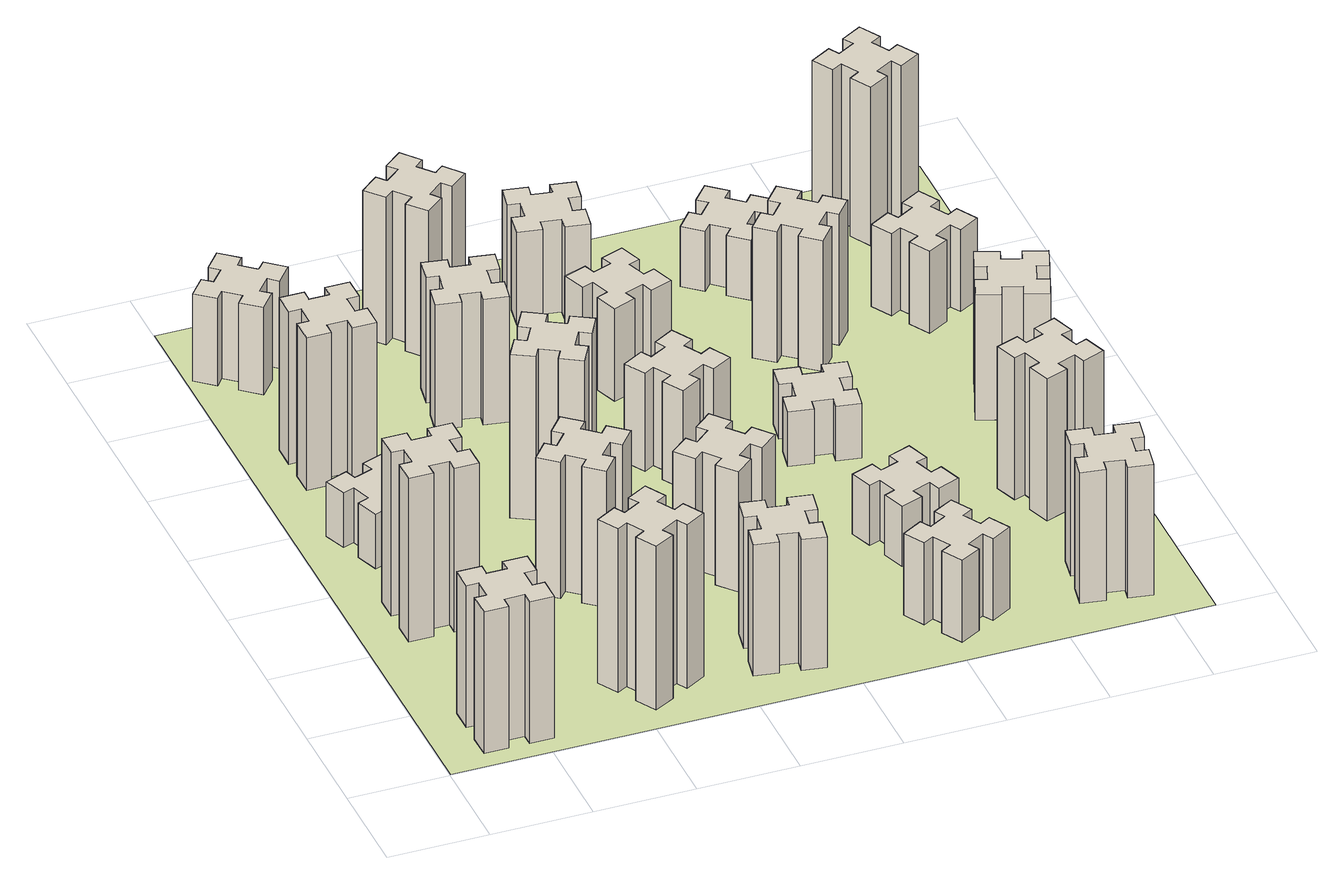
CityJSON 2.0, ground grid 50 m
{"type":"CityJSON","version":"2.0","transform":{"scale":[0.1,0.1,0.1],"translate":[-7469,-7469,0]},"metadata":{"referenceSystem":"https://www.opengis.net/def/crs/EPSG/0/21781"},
"CityObjects":{
"building1":{"type":"Building","attributes":{"class":"1000","function":"1000","usage":"1000","yearOfConstruction":2016,"roofType":"1000","measuredHeight":78,"storeysAboveGround":30,"storeysBelowGround":0},"geometry":[{"type":"Solid","lod":"1","boundaries":[[[[0,1,2,3,4,5,6,7,8,9,10,11,12,13,14,15,16,17,18,19]],[[17,16,20,21]],[[16,15,22,20]],[[15,14,23,22]],[[14,13,24,23]],[[13,12,25,24]],[[12,11,26,25]],[[11,10,27,26]],[[10,9,28,27]],[[9,8,29,28]],[[8,7,30,29]],[[7,6,31,30]],[[6,5,32,31]],[[5,4,33,32]],[[4,3,34,33]],[[3,2,35,34]],[[2,1,36,35]],[[1,0,37,36]],[[0,19,38,37]],[[19,18,39,38]],[[18,17,21,39]],[[24,25,26,27,28,29,30,31,32,33,34,35,36,37,38,39,21,20,22,23]]]]}]},
"building2":{"type":"Building","attributes":{"class":"1000","function":"1000","usage":"1000","yearOfConstruction":2016,"roofType":"1000","measuredHeight":90,"storeysAboveGround":30,"storeysBelowGround":0},"geometry":[{"type":"Solid","lod":"1","boundaries":[[[[40,41,42,43,44,45,46,47,48,49,50,51,52,53,54,55,56,57,58,59]],[[57,56,60,61]],[[56,55,62,60]],[[55,54,63,62]],[[54,53,64,63]],[[53,52,65,64]],[[52,51,66,65]],[[51,50,67,66]],[[50,49,68,67]],[[49,48,69,68]],[[48,47,70,69]],[[47,46,71,70]],[[46,45,72,71]],[[45,44,73,72]],[[44,43,74,73]],[[43,42,75,74]],[[42,41,76,75]],[[41,40,77,76]],[[40,59,78,77]],[[59,58,79,78]],[[58,57,61,79]],[[64,65,66,67,68,69,70,71,72,73,74,75,76,77,78,79,61,60,62,63]]]]}]},
"building3":{"type":"Building","attributes":{"class":"1000","function":"1000","usage":"1000","yearOfConstruction":2016,"roofType":"1000","measuredHeight":30,"storeysAboveGround":30,"storeysBelowGround":0},"geometry":[{"type":"Solid","lod":"1","boundaries":[[[[80,81,82,83,84,85,86,87,88,89,90,91,92,93,94,95,96,97,98,99]],[[97,96,100,101]],[[96,95,102,100]],[[95,94,103,102]],[[94,93,104,103]],[[93,92,105,104]],[[92,91,106,105]],[[91,90,107,106]],[[90,89,108,107]],[[89,88,109,108]],[[88,87,110,109]],[[87,86,111,110]],[[86,85,112,111]],[[85,84,113,112]],[[84,83,114,113]],[[83,82,115,114]],[[82,81,116,115]],[[81,80,117,116]],[[80,99,118,117]],[[99,98,119,118]],[[98,97,101,119]],[[104,105,106,107,108,109,110,111,112,113,114,115,116,117,118,119,101,100,102,103]]]]}]},
"building4":{"type":"Building","attributes":{"class":"1000","function":"1000","usage":"1000","yearOfConstruction":2016,"roofType":"1000","measuredHeight":84,"storeysAboveGround":30,"storeysBelowGround":0},"geometry":[{"type":"Solid","lod":"1","boundaries":[[[[120,121,122,123,124,125,126,127,128,129,130,131,132,133,134,135,136,137,138,139]],[[137,136,140,141]],[[136,135,142,140]],[[135,134,143,142]],[[134,133,144,143]],[[133,132,145,144]],[[132,131,146,145]],[[131,130,147,146]],[[130,129,148,147]],[[129,128,149,148]],[[128,127,150,149]],[[127,126,151,150]],[[126,125,152,151]],[[125,124,153,152]],[[124,123,154,153]],[[123,122,155,154]],[[122,121,156,155]],[[121,120,157,156]],[[120,139,158,157]],[[139,138,159,158]],[[138,137,141,159]],[[144,145,146,147,148,149,150,151,152,153,154,155,156,157,158,159,141,140,142,143]]]]}]},
"building5":{"type":"Building","attributes":{"class":"1000","function":"1000","usage":"1000","yearOfConstruction":2016,"roofType":"1000","measuredHeight":90,"storeysAboveGround":30,"storeysBelowGround":0},"geometry":[{"type":"Solid","lod":"1","boundaries":[[[[160,161,162,163,164,165,166,167,168,169,170,171,172,173,174,175,176,177,178,179]],[[177,176,180,181]],[[176,175,182,180]],[[175,174,183,182]],[[174,173,184,183]],[[173,172,185,184]],[[172,171,186,185]],[[171,170,187,186]],[[170,169,188,187]],[[169,168,189,188]],[[168,167,190,189]],[[167,166,191,190]],[[166,165,192,191]],[[165,164,193,192]],[[164,163,194,193]],[[163,162,195,194]],[[162,161,196,195]],[[161,160,197,196]],[[160,179,198,197]],[[179,178,199,198]],[[178,177,181,199]],[[184,185,186,187,188,189,190,191,192,193,194,195,196,197,198,199,181,180,182,183]]]]}]},
"building6":{"type":"Building","attributes":{"class":"1000","function":"1000","usage":"1000","yearOfConstruction":2016,"roofType":"1000","measuredHeight":48,"storeysAboveGround":30,"storeysBelowGround":0},"geometry":[{"type":"Solid","lod":"1","boundaries":[[[[200,201,202,203,204,205,206,207,208,209,210,211,212,213,214,215,216,217,218,219]],[[217,216,220,221]],[[216,215,222,220]],[[215,214,223,222]],[[214,213,224,223]],[[213,212,225,224]],[[212,211,226,225]],[[211,210,227,226]],[[210,209,228,227]],[[209,208,229,228]],[[208,207,230,229]],[[207,206,231,230]],[[206,205,232,231]],[[205,204,233,232]],[[204,203,234,233]],[[203,202,235,234]],[[202,201,236,235]],[[201,200,237,236]],[[200,219,238,237]],[[219,218,239,238]],[[218,217,221,239]],[[224,225,226,227,228,229,230,231,232,233,234,235,236,237,238,239,221,220,222,223]]]]}]},
"building7":{"type":"Building","attributes":{"class":"1000","function":"1000","usage":"1000","yearOfConstruction":2016,"roofType":"1000","measuredHeight":75,"storeysAboveGround":30,"storeysBelowGround":0},"geometry":[{"type":"Solid","lod":"1","boundaries":[[[[240,241,242,243,244,245,246,247,248,249,250,251,252,253,254,255,256,257,258,259]],[[257,256,260,261]],[[256,255,262,260]],[[255,254,263,262]],[[254,253,264,263]],[[253,252,265,264]],[[252,251,266,265]],[[251,250,267,266]],[[250,249,268,267]],[[249,248,269,268]],[[248,247,270,269]],[[247,246,271,270]],[[246,245,272,271]],[[245,244,273,272]],[[244,243,274,273]],[[243,242,275,274]],[[242,241,276,275]],[[241,240,277,276]],[[240,259,278,277]],[[259,258,279,278]],[[258,257,261,279]],[[264,265,266,267,268,269,270,271,272,273,274,275,276,277,278,279,261,260,262,263]]]]}]},
"building8":{"type":"Building","attributes":{"class":"1000","function":"1000","usage":"1000","yearOfConstruction":2016,"roofType":"1000","measuredHeight":90,"storeysAboveGround":30,"storeysBelowGround":0},"geometry":[{"type":"Solid","lod":"1","boundaries":[[[[280,281,282,283,284,285,286,287,288,289,290,291,292,293,294,295,296,297,298,299]],[[297,296,300,301]],[[296,295,302,300]],[[295,294,303,302]],[[294,293,304,303]],[[293,292,305,304]],[[292,291,306,305]],[[291,290,307,306]],[[290,289,308,307]],[[289,288,309,308]],[[288,287,310,309]],[[287,286,311,310]],[[286,285,312,311]],[[285,284,313,312]],[[284,283,314,313]],[[283,282,315,314]],[[282,281,316,315]],[[281,280,317,316]],[[280,299,318,317]],[[299,298,319,318]],[[298,297,301,319]],[[304,305,306,307,308,309,310,311,312,313,314,315,316,317,318,319,301,300,302,303]]]]}]},
"building9":{"type":"Building","attributes":{"class":"1000","function":"1000","usage":"1000","yearOfConstruction":2016,"roofType":"1000","measuredHeight":72,"storeysAboveGround":30,"storeysBelowGround":0},"geometry":[{"type":"Solid","lod":"1","boundaries":[[[[320,321,322,323,324,325,326,327,328,329,330,331,332,333,334,335,336,337,338,339]],[[337,336,340,341]],[[336,335,342,340]],[[335,334,343,342]],[[334,333,344,343]],[[333,332,345,344]],[[332,331,346,345]],[[331,330,347,346]],[[330,329,348,347]],[[329,328,349,348]],[[328,327,350,349]],[[327,326,351,350]],[[326,325,352,351]],[[325,324,353,352]],[[324,323,354,353]],[[323,322,355,354]],[[322,321,356,355]],[[321,320,357,356]],[[320,339,358,357]],[[339,338,359,358]],[[338,337,341,359]],[[344,345,346,347,348,349,350,351,352,353,354,355,356,357,358,359,341,340,342,343]]]]}]},
"building10":{"type":"Building","attributes":{"class":"1000","function":"1000","usage":"1000","yearOfConstruction":2016,"roofType":"1000","measuredHeight":69,"storeysAboveGround":30,"storeysBelowGround":0},"geometry":[{"type":"Solid","lod":"1","boundaries":[[[[360,361,362,363,364,365,366,367,368,369,370,371,372,373,374,375,376,377,378,379]],[[377,376,380,381]],[[376,375,382,380]],[[375,374,383,382]],[[374,373,384,383]],[[373,372,385,384]],[[372,371,386,385]],[[371,370,387,386]],[[370,369,388,387]],[[369,368,389,388]],[[368,367,390,389]],[[367,366,391,390]],[[366,365,392,391]],[[365,364,393,392]],[[364,363,394,393]],[[363,362,395,394]],[[362,361,396,395]],[[361,360,397,396]],[[360,379,398,397]],[[379,378,399,398]],[[378,377,381,399]],[[384,385,386,387,388,389,390,391,392,393,394,395,396,397,398,399,381,380,382,383]]]]}]},
"building11":{"type":"Building","attributes":{"class":"1000","function":"1000","usage":"1000","yearOfConstruction":2016,"roofType":"1000","measuredHeight":66,"storeysAboveGround":30,"storeysBelowGround":0},"geometry":[{"type":"Solid","lod":"1","boundaries":[[[[400,401,402,403,404,405,406,407,408,409,410,411,412,413,414,415,416,417,418,419]],[[417,416,420,421]],[[416,415,422,420]],[[415,414,423,422]],[[414,413,424,423]],[[413,412,425,424]],[[412,411,426,425]],[[411,410,427,426]],[[410,409,428,427]],[[409,408,429,428]],[[408,407,430,429]],[[407,406,431,430]],[[406,405,432,431]],[[405,404,433,432]],[[404,403,434,433]],[[403,402,435,434]],[[402,401,436,435]],[[401,400,437,436]],[[400,419,438,437]],[[419,418,439,438]],[[418,417,421,439]],[[424,425,426,427,428,429,430,431,432,433,434,435,436,437,438,439,421,420,422,423]]]]}]},
"building12":{"type":"Building","attributes":{"class":"1000","function":"1000","usage":"1000","yearOfConstruction":2016,"roofType":"1000","measuredHeight":81,"storeysAboveGround":30,"storeysBelowGround":0},"geometry":[{"type":"Solid","lod":"1","boundaries":[[[[440,441,442,443,444,445,446,447,448,449,450,451,452,453,454,455,456,457,458,459]],[[457,456,460,461]],[[456,455,462,460]],[[455,454,463,462]],[[454,453,464,463]],[[453,452,465,464]],[[452,451,466,465]],[[451,450,467,466]],[[450,449,468,467]],[[449,448,469,468]],[[448,447,470,469]],[[447,446,471,470]],[[446,445,472,471]],[[445,444,473,472]],[[444,443,474,473]],[[443,442,475,474]],[[442,441,476,475]],[[441,440,477,476]],[[440,459,478,477]],[[459,458,479,478]],[[458,457,461,479]],[[464,465,466,467,468,469,470,471,472,473,474,475,476,477,478,479,461,460,462,463]]]]}]},
"building13":{"type":"Building","attributes":{"class":"1000","function":"1000","usage":"1000","yearOfConstruction":2016,"roofType":"1000","measuredHeight":54,"storeysAboveGround":30,"storeysBelowGround":0},"geometry":[{"type":"Solid","lod":"1","boundaries":[[[[480,481,482,483,484,485,486,487,488,489,490,491,492,493,494,495,496,497,498,499]],[[497,496,500,501]],[[496,495,502,500]],[[495,494,503,502]],[[494,493,504,503]],[[493,492,505,504]],[[492,491,506,505]],[[491,490,507,506]],[[490,489,508,507]],[[489,488,509,508]],[[488,487,510,509]],[[487,486,511,510]],[[486,485,512,511]],[[485,484,513,512]],[[484,483,514,513]],[[483,482,515,514]],[[482,481,516,515]],[[481,480,517,516]],[[480,499,518,517]],[[499,498,519,518]],[[498,497,501,519]],[[504,505,506,507,508,509,510,511,512,513,514,515,516,517,518,519,501,500,502,503]]]]}]},
"building14":{"type":"Building","attributes":{"class":"1000","function":"1000","usage":"1000","yearOfConstruction":2016,"roofType":"1000","measuredHeight":51,"storeysAboveGround":30,"storeysBelowGround":0},"geometry":[{"type":"Solid","lod":"1","boundaries":[[[[520,521,522,523,524,525,526,527,528,529,530,531,532,533,534,535,536,537,538,539]],[[537,536,540,541]],[[536,535,542,540]],[[535,534,543,542]],[[534,533,544,543]],[[533,532,545,544]],[[532,531,546,545]],[[531,530,547,546]],[[530,529,548,547]],[[529,528,549,548]],[[528,527,550,549]],[[527,526,551,550]],[[526,525,552,551]],[[525,524,553,552]],[[524,523,554,553]],[[523,522,555,554]],[[522,521,556,555]],[[521,520,557,556]],[[520,539,558,557]],[[539,538,559,558]],[[538,537,541,559]],[[544,545,546,547,548,549,550,551,552,553,554,555,556,557,558,559,541,540,542,543]]]]}]},
"building15":{"type":"Building","attributes":{"class":"1000","function":"1000","usage":"1000","yearOfConstruction":2016,"roofType":"1000","measuredHeight":45,"storeysAboveGround":30,"storeysBelowGround":0},"geometry":[{"type":"Solid","lod":"1","boundaries":[[[[560,561,562,563,564,565,566,567,568,569,570,571,572,573,574,575,576,577,578,579]],[[577,576,580,581]],[[576,575,582,580]],[[575,574,583,582]],[[574,573,584,583]],[[573,572,585,584]],[[572,571,586,585]],[[571,570,587,586]],[[570,569,588,587]],[[569,568,589,588]],[[568,567,590,589]],[[567,566,591,590]],[[566,565,592,591]],[[565,564,593,592]],[[564,563,594,593]],[[563,562,595,594]],[[562,561,596,595]],[[561,560,597,596]],[[560,579,598,597]],[[579,578,599,598]],[[578,577,581,599]],[[584,585,586,587,588,589,590,591,592,593,594,595,596,597,598,599,581,580,582,583]]]]}]},
"building16":{"type":"Building","attributes":{"class":"1000","function":"1000","usage":"1000","yearOfConstruction":2016,"roofType":"1000","measuredHeight":51,"storeysAboveGround":30,"storeysBelowGround":0},"geometry":[{"type":"Solid","lod":"1","boundaries":[[[[600,601,602,603,604,605,606,607,608,609,610,611,612,613,614,615,616,617,618,619]],[[617,616,620,621]],[[616,615,622,620]],[[615,614,623,622]],[[614,613,624,623]],[[613,612,625,624]],[[612,611,626,625]],[[611,610,627,626]],[[610,609,628,627]],[[609,608,629,628]],[[608,607,630,629]],[[607,606,631,630]],[[606,605,632,631]],[[605,604,633,632]],[[604,603,634,633]],[[603,602,635,634]],[[602,601,636,635]],[[601,600,637,636]],[[600,619,638,637]],[[619,618,639,638]],[[618,617,621,639]],[[624,625,626,627,628,629,630,631,632,633,634,635,636,637,638,639,621,620,622,623]]]]}]},
"building17":{"type":"Building","attributes":{"class":"1000","function":"1000","usage":"1000","yearOfConstruction":2016,"roofType":"1000","measuredHeight":33,"storeysAboveGround":30,"storeysBelowGround":0},"geometry":[{"type":"Solid","lod":"1","boundaries":[[[[640,641,642,643,644,645,646,647,648,649,650,651,652,653,654,655,656,657,658,659]],[[657,656,660,661]],[[656,655,662,660]],[[655,654,663,662]],[[654,653,664,663]],[[653,652,665,664]],[[652,651,666,665]],[[651,650,667,666]],[[650,649,668,667]],[[649,648,669,668]],[[648,647,670,669]],[[647,646,671,670]],[[646,645,672,671]],[[645,644,673,672]],[[644,643,674,673]],[[643,642,675,674]],[[642,641,676,675]],[[641,640,677,676]],[[640,659,678,677]],[[659,658,679,678]],[[658,657,661,679]],[[664,665,666,667,668,669,670,671,672,673,674,675,676,677,678,679,661,660,662,663]]]]}]},
"building18":{"type":"Building","attributes":{"class":"1000","function":"1000","usage":"1000","yearOfConstruction":2016,"roofType":"1000","measuredHeight":30,"storeysAboveGround":30,"storeysBelowGround":0},"geometry":[{"type":"Solid","lod":"1","boundaries":[[[[680,681,682,683,684,685,686,687,688,689,690,691,692,693,694,695,696,697,698,699]],[[697,696,700,701]],[[696,695,702,700]],[[695,694,703,702]],[[694,693,704,703]],[[693,692,705,704]],[[692,691,706,705]],[[691,690,707,706]],[[690,689,708,707]],[[689,688,709,708]],[[688,687,710,709]],[[687,686,711,710]],[[686,685,712,711]],[[685,684,713,712]],[[684,683,714,713]],[[683,682,715,714]],[[682,681,716,715]],[[681,680,717,716]],[[680,699,718,717]],[[699,698,719,718]],[[698,697,701,719]],[[704,705,706,707,708,709,710,711,712,713,714,715,716,717,718,719,701,700,702,703]]]]}]},
"building19":{"type":"Building","attributes":{"class":"1000","function":"1000","usage":"1000","yearOfConstruction":2016,"roofType":"1000","measuredHeight":72,"storeysAboveGround":30,"storeysBelowGround":0},"geometry":[{"type":"Solid","lod":"1","boundaries":[[[[720,721,722,723,724,725,726,727,728,729,730,731,732,733,734,735,736,737,738,739]],[[737,736,740,741]],[[736,735,742,740]],[[735,734,743,742]],[[734,733,744,743]],[[733,732,745,744]],[[732,731,746,745]],[[731,730,747,746]],[[730,729,748,747]],[[729,728,749,748]],[[728,727,750,749]],[[727,726,751,750]],[[726,725,752,751]],[[725,724,753,752]],[[724,723,754,753]],[[723,722,755,754]],[[722,721,756,755]],[[721,720,757,756]],[[720,739,758,757]],[[739,738,759,758]],[[738,737,741,759]],[[744,745,746,747,748,749,750,751,752,753,754,755,756,757,758,759,741,740,742,743]]]]}]},
"building20":{"type":"Building","attributes":{"class":"1000","function":"1000","usage":"1000","yearOfConstruction":2016,"roofType":"1000","measuredHeight":72,"storeysAboveGround":30,"storeysBelowGround":0},"geometry":[{"type":"Solid","lod":"1","boundaries":[[[[760,761,762,763,764,765,766,767,768,769,770,771,772,773,774,775,776,777,778,779]],[[777,776,780,781]],[[776,775,782,780]],[[775,774,783,782]],[[774,773,784,783]],[[773,772,785,784]],[[772,771,786,785]],[[771,770,787,786]],[[770,769,788,787]],[[769,768,789,788]],[[768,767,790,789]],[[767,766,791,790]],[[766,765,792,791]],[[765,764,793,792]],[[764,763,794,793]],[[763,762,795,794]],[[762,761,796,795]],[[761,760,797,796]],[[760,779,798,797]],[[779,778,799,798]],[[778,777,781,799]],[[784,785,786,787,788,789,790,791,792,793,794,795,796,797,798,799,781,780,782,783]]]]}]},
"building21":{"type":"Building","attributes":{"class":"1000","function":"1000","usage":"1000","yearOfConstruction":2016,"roofType":"1000","measuredHeight":33,"storeysAboveGround":30,"storeysBelowGround":0},"geometry":[{"type":"Solid","lod":"1","boundaries":[[[[800,801,802,803,804,805,806,807,808,809,810,811,812,813,814,815,816,817,818,819]],[[817,816,820,821]],[[816,815,822,820]],[[815,814,823,822]],[[814,813,824,823]],[[813,812,825,824]],[[812,811,826,825]],[[811,810,827,826]],[[810,809,828,827]],[[809,808,829,828]],[[808,807,830,829]],[[807,806,831,830]],[[806,805,832,831]],[[805,804,833,832]],[[804,803,834,833]],[[803,802,835,834]],[[802,801,836,835]],[[801,800,837,836]],[[800,819,838,837]],[[819,818,839,838]],[[818,817,821,839]],[[824,825,826,827,828,829,830,831,832,833,834,835,836,837,838,839,821,820,822,823]]]]}]},
"building22":{"type":"Building","attributes":{"class":"1000","function":"1000","usage":"1000","yearOfConstruction":2016,"roofType":"1000","measuredHeight":78,"storeysAboveGround":30,"storeysBelowGround":0},"geometry":[{"type":"Solid","lod":"1","boundaries":[[[[840,841,842,843,844,845,846,847,848,849,850,851,852,853,854,855,856,857,858,859]],[[857,856,860,861]],[[856,855,862,860]],[[855,854,863,862]],[[854,853,864,863]],[[853,852,865,864]],[[852,851,866,865]],[[851,850,867,866]],[[850,849,868,867]],[[849,848,869,868]],[[848,847,870,869]],[[847,846,871,870]],[[846,845,872,871]],[[845,844,873,872]],[[844,843,874,873]],[[843,842,875,874]],[[842,841,876,875]],[[841,840,877,876]],[[840,859,878,877]],[[859,858,879,878]],[[858,857,861,879]],[[864,865,866,867,868,869,870,871,872,873,874,875,876,877,878,879,861,860,862,863]]]]}]},
"building23":{"type":"Building","attributes":{"class":"1000","function":"1000","usage":"1000","yearOfConstruction":2016,"roofType":"1000","measuredHeight":69,"storeysAboveGround":30,"storeysBelowGround":0},"geometry":[{"type":"Solid","lod":"1","boundaries":[[[[880,881,882,883,884,885,886,887,888,889,890,891,892,893,894,895,896,897,898,899]],[[897,896,900,901]],[[896,895,902,900]],[[895,894,903,902]],[[894,893,904,903]],[[893,892,905,904]],[[892,891,906,905]],[[891,890,907,906]],[[890,889,908,907]],[[889,888,909,908]],[[888,887,910,909]],[[887,886,911,910]],[[886,885,912,911]],[[885,884,913,912]],[[884,883,914,913]],[[883,882,915,914]],[[882,881,916,915]],[[881,880,917,916]],[[880,899,918,917]],[[899,898,919,918]],[[898,897,901,919]],[[904,905,906,907,908,909,910,911,912,913,914,915,916,917,918,919,901,900,902,903]]]]}]},
"building24":{"type":"Building","attributes":{"class":"1000","function":"1000","usage":"1000","yearOfConstruction":2016,"roofType":"1000","measuredHeight":45,"storeysAboveGround":30,"storeysBelowGround":0},"geometry":[{"type":"Solid","lod":"1","boundaries":[[[[920,921,922,923,924,925,926,927,928,929,930,931,932,933,934,935,936,937,938,939]],[[937,936,940,941]],[[936,935,942,940]],[[935,934,943,942]],[[934,933,944,943]],[[933,932,945,944]],[[932,931,946,945]],[[931,930,947,946]],[[930,929,948,947]],[[929,928,949,948]],[[928,927,950,949]],[[927,926,951,950]],[[926,925,952,951]],[[925,924,953,952]],[[924,923,954,953]],[[923,922,955,954]],[[922,921,956,955]],[[921,920,957,956]],[[920,939,958,957]],[[939,938,959,958]],[[938,937,941,959]],[[944,945,946,947,948,949,950,951,952,953,954,955,956,957,958,959,941,940,942,943]]]]}]},
"building25":{"type":"Building","attributes":{"class":"1000","function":"1000","usage":"1000","yearOfConstruction":2016,"roofType":"1000","measuredHeight":87,"storeysAboveGround":30,"storeysBelowGround":0},"geometry":[{"type":"Solid","lod":"1","boundaries":[[[[960,961,962,963,964,965,966,967,968,969,970,971,972,973,974,975,976,977,978,979]],[[977,976,980,981]],[[976,975,982,980]],[[975,974,983,982]],[[974,973,984,983]],[[973,972,985,984]],[[972,971,986,985]],[[971,970,987,986]],[[970,969,988,987]],[[969,968,989,988]],[[968,967,990,989]],[[967,966,991,990]],[[966,965,992,991]],[[965,964,993,992]],[[964,963,994,993]],[[963,962,995,994]],[[962,961,996,995]],[[961,960,997,996]],[[960,979,998,997]],[[979,978,999,998]],[[978,977,981,999]],[[984,985,986,987,988,989,990,991,992,993,994,995,996,997,998,999,981,980,982,983]]]]}]},
"landuse1":{"type":"LandUse","attributes":{"name":"plot1","function":"1010"},"geometry":[{"type":"MultiSurface","lod":"1","boundaries":[[[1000,1001,1002,1003]]]}]}
},
"vertices":[
[265,325,0],[265,225,0],[205,225,0],[205,105,0],[325,105,0],[325,165,0],[425,165,0],[425,105,0],[545,105,0],[545,225,0],[485,225,0],[485,325,0],[545,325,0],[545,445,0],[425,445,0],[425,385,0],[325,385,0],[325,445,0],[205,445,0],[205,325,0],[325,385,780],[325,445,780],[425,385,780],[425,445,780],[545,445,780],[545,325,780],[485,325,780],[485,225,780],[545,225,780],[545,105,780],[425,105,780],[425,165,780],[325,165,780],[325,105,780],[205,105,780],[205,225,780],[265,225,780],[265,325,780],[205,325,780],[205,445,780],
[265,1265,0],[265,1165,0],[205,1165,0],[205,1045,0],[325,1045,0],[325,1105,0],[425,1105,0],[425,1045,0],[545,1045,0],[545,1165,0],[485,1165,0],[485,1265,0],[545,1265,0],[545,1385,0],[425,1385,0],[425,1325,0],[325,1325,0],[325,1385,0],[205,1385,0],[205,1265,0],[325,1325,900],[325,1385,900],[425,1325,900],[425,1385,900],[545,1385,900],[545,1265,900],[485,1265,900],[485,1165,900],[545,1165,900],[545,1045,900],[425,1045,900],[425,1105,900],[325,1105,900],[325,1045,900],[205,1045,900],[205,1165,900],[265,1165,900],[265,1265,900],[205,1265,900],[205,1385,900],
[366,1735,0],[460,1769,0],[480,1713,0],[593,1754,0],[552,1867,0],[496,1846,0],[462,1940,0],[518,1960,0],[477,2073,0],[364,2032,0],[385,1976,0],[291,1942,0],[270,1998,0],[157,1957,0],[199,1844,0],[255,1865,0],[289,1771,0],[233,1750,0],[274,1637,0],[387,1679,0],[289,1771,300],[233,1750,300],[255,1865,300],[199,1844,300],[157,1957,300],[270,1998,300],[291,1942,300],[385,1976,300],[364,2032,300],[477,2073,300],[518,1960,300],[462,1940,300],[496,1846,300],[552,1867,300],[593,1754,300],[480,1713,300],[460,1769,300],[366,1735,300],[387,1679,300],[274,1637,300],
[325,2385,0],[425,2385,0],[425,2325,0],[545,2325,0],[545,2445,0],[485,2445,0],[485,2545,0],[545,2545,0],[545,2665,0],[425,2665,0],[425,2605,0],[325,2605,0],[325,2665,0],[205,2665,0],[205,2545,0],[265,2545,0],[265,2445,0],[205,2445,0],[205,2325,0],[325,2325,0],[265,2445,840],[205,2445,840],[265,2545,840],[205,2545,840],[205,2665,840],[325,2665,840],[325,2605,840],[425,2605,840],[425,2665,840],[545,2665,840],[545,2545,840],[485,2545,840],[485,2445,840],[545,2445,840],[545,2325,840],[425,2325,840],[425,2385,840],[325,2385,840],[325,2325,840],[205,2325,840],
[1127,255,0],[1214,305,0],[1244,253,0],[1348,313,0],[1288,417,0],[1236,387,0],[1186,474,0],[1238,504,0],[1178,608,0],[1074,548,0],[1104,496,0],[1017,446,0],[987,498,0],[883,438,0],[943,334,0],[995,364,0],[1045,277,0],[993,247,0],[1053,143,0],[1157,203,0],[1045,277,900],[993,247,900],[995,364,900],[943,334,900],[883,438,900],[987,498,900],[1017,446,900],[1104,496,900],[1074,548,900],[1178,608,900],[1238,504,900],[1186,474,900],[1236,387,900],[1288,417,900],[1348,313,900],[1244,253,900],[1214,305,900],[1127,255,900],[1157,203,900],[1053,143,900],
[384,3387,0],[308,3452,0],[346,3498,0],[254,3575,0],[177,3483,0],[223,3444,0],[159,3368,0],[113,3406,0],[36,3314,0],[128,3237,0],[166,3283,0],[243,3219,0],[204,3173,0],[296,3096,0],[373,3188,0],[327,3226,0],[392,3303,0],[438,3264,0],[515,3356,0],[423,3433,0],[392,3303,480],[438,3264,480],[327,3226,480],[373,3188,480],[296,3096,480],[204,3173,480],[243,3219,480],[166,3283,480],[128,3237,480],[36,3314,480],[113,3406,480],[159,3368,480],[223,3444,480],[177,3483,480],[254,3575,480],[346,3498,480],[308,3452,480],[384,3387,480],[423,3433,480],[515,3356,480],
[1224,1267,0],[1148,1332,0],[1186,1378,0],[1094,1455,0],[1017,1363,0],[1063,1324,0],[999,1248,0],[953,1286,0],[876,1194,0],[968,1117,0],[1006,1163,0],[1083,1099,0],[1044,1053,0],[1136,976,0],[1213,1068,0],[1167,1106,0],[1232,1183,0],[1278,1144,0],[1355,1236,0],[1263,1313,0],[1232,1183,750],[1278,1144,750],[1167,1106,750],[1213,1068,750],[1136,976,750],[1044,1053,750],[1083,1099,750],[1006,1163,750],[968,1117,750],[876,1194,750],[953,1286,750],[999,1248,750],[1063,1324,750],[1017,1363,750],[1094,1455,750],[1186,1378,750],[1148,1332,750],[1224,1267,750],[1263,1313,750],[1355,1236,750],
[1145,1954,0],[1095,1867,0],[1043,1897,0],[983,1793,0],[1087,1733,0],[1117,1785,0],[1204,1735,0],[1174,1683,0],[1278,1623,0],[1338,1727,0],[1286,1757,0],[1336,1844,0],[1388,1814,0],[1448,1918,0],[1344,1978,0],[1314,1926,0],[1227,1976,0],[1257,2028,0],[1153,2088,0],[1093,1984,0],[1227,1976,900],[1257,2028,900],[1314,1926,900],[1344,1978,900],[1448,1918,900],[1388,1814,900],[1336,1844,900],[1286,1757,900],[1338,1727,900],[1278,1623,900],[1174,1683,900],[1204,1735,900],[1117,1785,900],[1087,1733,900],[983,1793,900],[1043,1897,900],[1095,1867,900],[1145,1954,900],[1093,1984,900],[1153,2088,900],
[1855,307,0],[1872,405,0],[1931,395,0],[1952,513,0],[1834,534,0],[1824,475,0],[1725,492,0],[1736,551,0],[1617,572,0],[1597,454,0],[1656,444,0],[1638,345,0],[1579,356,0],[1558,237,0],[1677,217,0],[1687,276,0],[1785,258,0],[1775,199,0],[1893,178,0],[1914,297,0],[1785,258,720],[1775,199,720],[1687,276,720],[1677,217,720],[1558,237,720],[1579,356,720],[1638,345,720],[1656,444,720],[1597,454,720],[1617,572,720],[1736,551,720],[1725,492,720],[1824,475,720],[1834,534,720],[1952,513,720],[1931,395,720],[1872,405,720],[1855,307,720],[1914,297,720],[1893,178,720],
[1016,2764,0],[998,2665,0],[939,2676,0],[918,2557,0],[1037,2537,0],[1047,2596,0],[1145,2578,0],[1135,2519,0],[1253,2498,0],[1274,2617,0],[1215,2627,0],[1232,2725,0],[1291,2715,0],[1312,2833,0],[1194,2854,0],[1184,2795,0],[1085,2812,0],[1096,2871,0],[977,2892,0],[957,2774,0],[1085,2812,690],[1096,2871,690],[1184,2795,690],[1194,2854,690],[1312,2833,690],[1291,2715,690],[1232,2725,690],[1215,2627,690],[1274,2617,690],[1253,2498,690],[1135,2519,690],[1145,2578,690],[1047,2596,690],[1037,2537,690],[918,2557,690],[939,2676,690],[998,2665,690],[1016,2764,690],[957,2774,690],[977,2892,690],
[1788,999,0],[1864,1063,0],[1903,1017,0],[1995,1094,0],[1918,1186,0],[1872,1148,0],[1807,1224,0],[1853,1263,0],[1776,1355,0],[1684,1278,0],[1723,1232,0],[1646,1167,0],[1608,1213,0],[1516,1136,0],[1593,1044,0],[1639,1083,0],[1703,1006,0],[1657,968,0],[1734,876,0],[1826,953,0],[1703,1006,660],[1657,968,660],[1639,1083,660],[1593,1044,660],[1516,1136,660],[1608,1213,660],[1646,1167,660],[1723,1232,660],[1684,1278,660],[1776,1355,660],[1853,1263,660],[1807,1224,660],[1872,1148,660],[1918,1186,660],[1995,1094,660],[1903,1017,660],[1864,1063,660],[1788,999,660],[1826,953,660],[1734,876,660],
[1083,3452,0],[1006,3387,0],[968,3433,0],[876,3356,0],[953,3264,0],[999,3303,0],[1063,3226,0],[1017,3188,0],[1094,3096,0],[1186,3173,0],[1148,3219,0],[1224,3283,0],[1263,3237,0],[1355,3314,0],[1278,3406,0],[1232,3368,0],[1167,3444,0],[1213,3483,0],[1136,3575,0],[1044,3498,0],[1167,3444,810],[1213,3483,810],[1232,3368,810],[1278,3406,810],[1355,3314,810],[1263,3237,810],[1224,3283,810],[1148,3219,810],[1186,3173,810],[1094,3096,810],[1017,3188,810],[1063,3226,810],[999,3303,810],[953,3264,810],[876,3356,810],[968,3433,810],[1006,3387,810],[1083,3452,810],[1044,3498,810],[1136,3575,810],
[1844,2076,0],[1757,2026,0],[1727,2078,0],[1623,2018,0],[1683,1914,0],[1735,1944,0],[1785,1857,0],[1733,1827,0],[1793,1723,0],[1897,1783,0],[1867,1835,0],[1954,1885,0],[1984,1833,0],[2088,1893,0],[2028,1997,0],[1976,1967,0],[1926,2054,0],[1978,2084,0],[1918,2188,0],[1814,2128,0],[1926,2054,540],[1978,2084,540],[1976,1967,540],[2028,1997,540],[2088,1893,540],[1984,1833,540],[1954,1885,540],[1867,1835,540],[1897,1783,540],[1793,1723,540],[1733,1827,540],[1785,1857,540],[1735,1944,540],[1683,1914,540],[1623,2018,540],[1727,2078,540],[1757,2026,540],[1844,2076,540],[1814,2128,540],[1918,2188,540],
[1735,2705,0],[1769,2611,0],[1713,2590,0],[1754,2477,0],[1867,2519,0],[1846,2575,0],[1940,2609,0],[1960,2553,0],[2073,2594,0],[2032,2707,0],[1976,2686,0],[1942,2780,0],[1998,2800,0],[1957,2913,0],[1844,2872,0],[1865,2816,0],[1771,2782,0],[1750,2838,0],[1637,2797,0],[1679,2684,0],[1771,2782,510],[1750,2838,510],[1865,2816,510],[1844,2872,510],[1957,2913,510],[1998,2800,510],[1942,2780,510],[1976,2686,510],[2032,2707,510],[2073,2594,510],[1960,2553,510],[1940,2609,510],[1846,2575,510],[1867,2519,510],[1754,2477,510],[1713,2590,510],[1769,2611,510],[1735,2705,510],[1679,2684,510],[1637,2797,510],
[2475,364,0],[2525,277,0],[2473,247,0],[2533,143,0],[2637,203,0],[2607,255,0],[2694,305,0],[2724,253,0],[2828,313,0],[2768,417,0],[2716,387,0],[2666,474,0],[2718,504,0],[2658,608,0],[2554,548,0],[2584,496,0],[2497,446,0],[2467,498,0],[2363,438,0],[2423,334,0],[2497,446,450],[2467,498,450],[2584,496,450],[2554,548,450],[2658,608,450],[2718,504,450],[2666,474,450],[2716,387,450],[2768,417,450],[2828,313,450],[2724,253,450],[2694,305,450],[2607,255,450],[2637,203,450],[2533,143,450],[2473,247,450],[2525,277,450],[2475,364,450],[2423,334,450],[2363,438,450],
[1855,3267,0],[1872,3365,0],[1931,3355,0],[1952,3473,0],[1834,3494,0],[1824,3435,0],[1725,3452,0],[1736,3511,0],[1617,3532,0],[1597,3414,0],[1656,3404,0],[1638,3305,0],[1579,3316,0],[1558,3197,0],[1677,3177,0],[1687,3236,0],[1785,3218,0],[1775,3159,0],[1893,3138,0],[1914,3257,0],[1785,3218,510],[1775,3159,510],[1687,3236,510],[1677,3177,510],[1558,3197,510],[1579,3316,510],[1638,3305,510],[1656,3404,510],[1597,3414,510],[1617,3532,510],[1736,3511,510],[1725,3452,510],[1824,3435,510],[1834,3494,510],[1952,3473,510],[1931,3355,510],[1872,3365,510],[1855,3267,510],[1914,3257,510],[1893,3138,510],
[2716,1006,0],[2682,1100,0],[2738,1120,0],[2697,1233,0],[2584,1192,0],[2605,1136,0],[2511,1102,0],[2490,1158,0],[2377,1117,0],[2419,1004,0],[2475,1025,0],[2509,931,0],[2453,910,0],[2494,797,0],[2607,839,0],[2586,895,0],[2680,929,0],[2700,873,0],[2813,914,0],[2772,1027,0],[2680,929,330],[2700,873,330],[2586,895,330],[2607,839,330],[2494,797,330],[2453,910,330],[2509,931,330],[2475,1025,330],[2419,1004,330],[2377,1117,330],[2490,1158,330],[2511,1102,330],[2605,1136,330],[2584,1192,330],[2697,1233,330],[2738,1120,330],[2682,1100,330],[2716,1006,330],[2772,1027,330],[2813,914,330],
[2427,1756,0],[2525,1738,0],[2515,1679,0],[2633,1658,0],[2654,1777,0],[2595,1787,0],[2612,1885,0],[2671,1875,0],[2692,1993,0],[2574,2014,0],[2564,1955,0],[2465,1972,0],[2476,2031,0],[2357,2052,0],[2337,1934,0],[2396,1924,0],[2378,1825,0],[2319,1836,0],[2298,1717,0],[2417,1697,0],[2378,1825,300],[2319,1836,300],[2396,1924,300],[2337,1934,300],[2357,2052,300],[2476,2031,300],[2465,1972,300],[2564,1955,300],[2574,2014,300],[2692,1993,300],[2671,1875,300],[2612,1885,300],[2595,1787,300],[2654,1777,300],[2633,1658,300],[2515,1679,300],[2525,1738,300],[2427,1756,300],[2417,1697,300],[2298,1717,300],
[3435,307,0],[3452,405,0],[3511,395,0],[3532,513,0],[3414,534,0],[3404,475,0],[3305,492,0],[3316,551,0],[3197,572,0],[3177,454,0],[3236,444,0],[3218,345,0],[3159,356,0],[3138,237,0],[3257,217,0],[3267,276,0],[3365,258,0],[3355,199,0],[3473,178,0],[3494,297,0],[3365,258,720],[3355,199,720],[3267,276,720],[3257,217,720],[3138,237,720],[3159,356,720],[3218,345,720],[3236,444,720],[3177,454,720],[3197,572,720],[3316,551,720],[3305,492,720],[3404,475,720],[3414,534,720],[3532,513,720],[3511,395,720],[3452,405,720],[3435,307,720],[3494,297,720],[3473,178,720],
[2804,2647,0],[2728,2712,0],[2766,2758,0],[2674,2835,0],[2597,2743,0],[2643,2704,0],[2579,2628,0],[2533,2666,0],[2456,2574,0],[2548,2497,0],[2586,2543,0],[2663,2479,0],[2624,2433,0],[2716,2356,0],[2793,2448,0],[2747,2486,0],[2812,2563,0],[2858,2524,0],[2935,2616,0],[2843,2693,0],[2812,2563,720],[2858,2524,720],[2747,2486,720],[2793,2448,720],[2716,2356,720],[2624,2433,720],[2663,2479,720],[2586,2543,720],[2548,2497,720],[2456,2574,720],[2533,2666,720],[2579,2628,720],[2643,2704,720],[2597,2743,720],[2674,2835,720],[2766,2758,720],[2728,2712,720],[2804,2647,720],[2843,2693,720],[2935,2616,720],
[2543,3344,0],[2479,3268,0],[2433,3306,0],[2356,3214,0],[2448,3137,0],[2486,3183,0],[2563,3119,0],[2524,3073,0],[2616,2996,0],[2693,3088,0],[2647,3126,0],[2712,3203,0],[2758,3164,0],[2835,3256,0],[2743,3333,0],[2704,3287,0],[2628,3352,0],[2666,3398,0],[2574,3475,0],[2497,3383,0],[2628,3352,330],[2666,3398,330],[2704,3287,330],[2743,3333,330],[2835,3256,330],[2758,3164,330],[2712,3203,330],[2647,3126,330],[2693,3088,330],[2616,2996,330],[2524,3073,330],[2563,3119,330],[2486,3183,330],[2448,3137,330],[2356,3214,330],[2433,3306,330],[2479,3268,330],[2543,3344,330],[2497,3383,330],[2574,3475,330],
[3215,1125,0],[3249,1031,0],[3193,1010,0],[3234,897,0],[3347,939,0],[3326,995,0],[3420,1029,0],[3440,973,0],[3553,1014,0],[3512,1127,0],[3456,1106,0],[3422,1200,0],[3478,1220,0],[3437,1333,0],[3324,1292,0],[3345,1236,0],[3251,1202,0],[3230,1258,0],[3117,1217,0],[3159,1104,0],[3251,1202,780],[3230,1258,780],[3345,1236,780],[3324,1292,780],[3437,1333,780],[3478,1220,780],[3422,1200,780],[3456,1106,780],[3512,1127,780],[3553,1014,780],[3440,973,780],[3420,1029,780],[3326,995,780],[3347,939,780],[3234,897,780],[3193,1010,780],[3249,1031,780],[3215,1125,780],[3159,1104,780],[3117,1217,780],
[3351,1769,0],[3445,1735,0],[3424,1679,0],[3537,1637,0],[3578,1750,0],[3522,1771,0],[3556,1865,0],[3612,1844,0],[3653,1957,0],[3540,1998,0],[3520,1942,0],[3426,1976,0],[3447,2032,0],[3334,2073,0],[3293,1960,0],[3349,1940,0],[3315,1846,0],[3259,1867,0],[3217,1754,0],[3330,1713,0],[3315,1846,690],[3259,1867,690],[3349,1940,690],[3293,1960,690],[3334,2073,690],[3447,2032,690],[3426,1976,690],[3520,1942,690],[3540,1998,690],[3653,1957,690],[3612,1844,690],[3556,1865,690],[3522,1771,690],[3578,1750,690],[3537,1637,690],[3424,1679,690],[3445,1735,690],[3351,1769,690],[3330,1713,690],[3217,1754,690],
[3456,2707,0],[3406,2794,0],[3458,2824,0],[3398,2928,0],[3294,2868,0],[3324,2816,0],[3237,2766,0],[3207,2818,0],[3103,2758,0],[3163,2654,0],[3215,2684,0],[3265,2597,0],[3213,2567,0],[3273,2463,0],[3377,2523,0],[3347,2575,0],[3434,2625,0],[3464,2573,0],[3568,2633,0],[3508,2737,0],[3434,2625,450],[3464,2573,450],[3347,2575,450],[3377,2523,450],[3273,2463,450],[3213,2567,450],[3265,2597,450],[3215,2684,450],[3163,2654,450],[3103,2758,450],[3207,2818,450],[3237,2766,450],[3324,2816,450],[3294,2868,450],[3398,2928,450],[3458,2824,450],[3406,2794,450],[3456,2707,450],[3508,2737,450],[3568,2633,450],
[3456,3447,0],[3406,3534,0],[3458,3564,0],[3398,3668,0],[3294,3608,0],[3324,3556,0],[3237,3506,0],[3207,3558,0],[3103,3498,0],[3163,3394,0],[3215,3424,0],[3265,3337,0],[3213,3307,0],[3273,3203,0],[3377,3263,0],[3347,3315,0],[3434,3365,0],[3464,3313,0],[3568,3373,0],[3508,3477,0],[3434,3365,870],[3464,3313,870],[3347,3315,870],[3377,3263,870],[3273,3203,870],[3213,3307,870],[3265,3337,870],[3215,3424,870],[3163,3394,870],[3103,3498,870],[3207,3558,870],[3237,3506,870],[3324,3556,870],[3294,3608,870],[3398,3668,870],[3458,3564,870],[3406,3534,870],[3456,3447,870],[3508,3477,870],[3568,3373,870],
[5,3705,0],[3705,3705,0],[3705,5,0],[5,5,0]
]}
